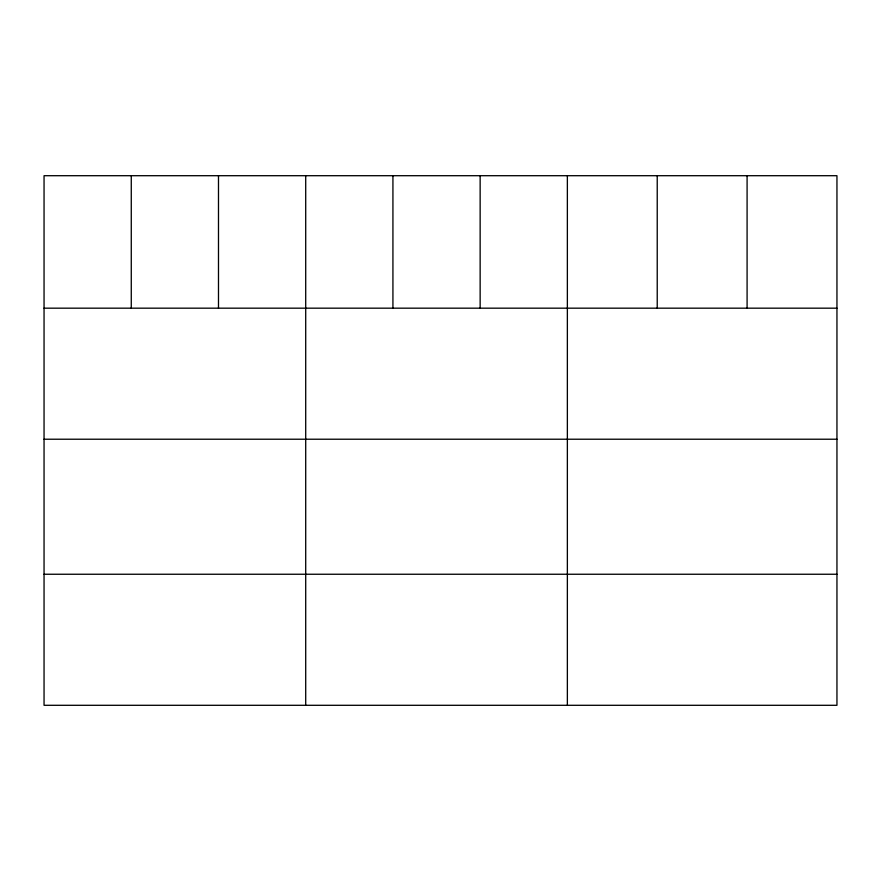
<?xml version="1.0" encoding="UTF-8"?>
<svg xmlns="http://www.w3.org/2000/svg" width="881" height="881" viewBox="0 0 881 881"><rect width="100%" height="100%" fill="white"/><g stroke="black" fill="none" stroke-linecap="round" stroke-linejoin="round"><path stroke-width="1.32" d="M836.95 308.174L836.95 705.296L44.05 705.296L44.05 175.704L836.95 175.704L836.95 308.174L44.05 308.174M44.05 439.223L836.95 439.223M44.05 574.247L836.95 574.247M747.088 175.704L747.088 308.174M657.226 175.704L657.226 308.174M567.364 175.704L567.364 705.296M480.145 175.704L480.145 308.174M392.926 175.704L392.926 308.174M305.707 175.704L305.707 705.296M218.488 175.704L218.488 308.174M131.269 175.704L131.269 308.174"/></g></svg>
